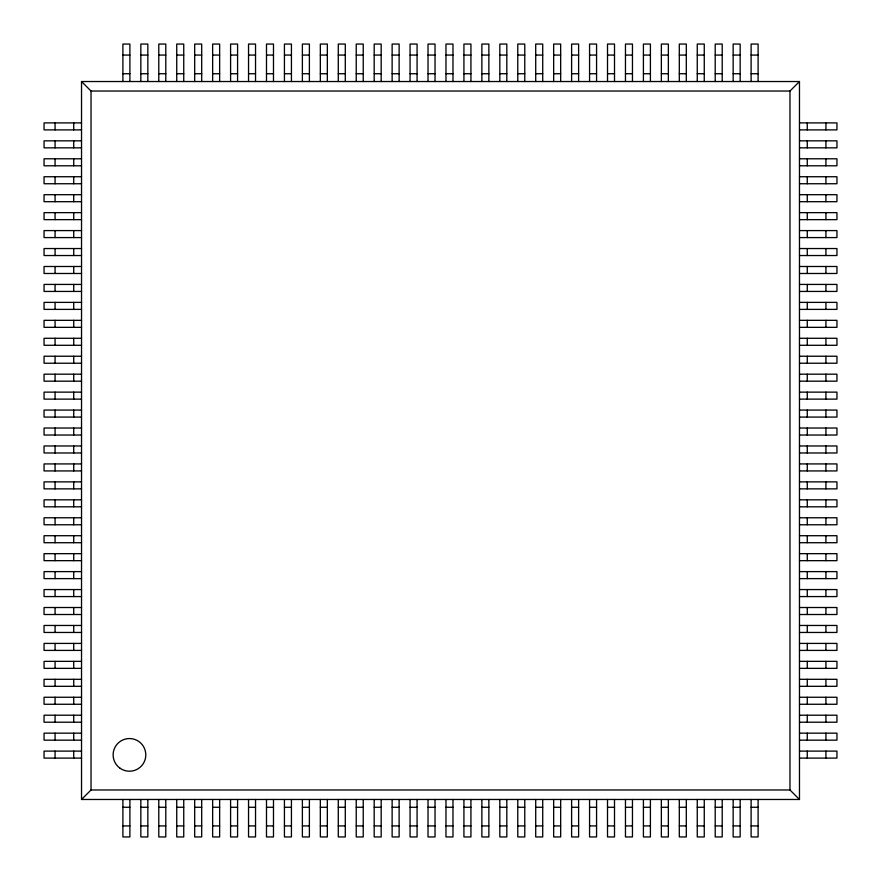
<?xml version="1.0" encoding="UTF-8"?>
<svg xmlns="http://www.w3.org/2000/svg" width="881" height="881" viewBox="0 0 881 881"><rect width="100%" height="100%" fill="white"/><g stroke="black" fill="none" stroke-linecap="round" stroke-linejoin="round"><path stroke-width="1.32" d="M81.526 799.474L91.029 789.971L91.029 91.029L81.526 81.526L799.474 81.526L799.474 799.474L81.526 799.474L81.526 81.526M799.474 799.474L789.971 789.971L789.971 91.029L799.474 81.526M122.9 55.074L129.892 55.074M140.839 55.074L147.843 55.074M158.789 55.074L165.793 55.074M176.74 55.074L183.744 55.074M194.69 55.074L201.694 55.074M212.64 55.074L219.644 55.074M230.591 55.074L237.584 55.074M248.541 55.074L255.534 55.074M266.491 55.074L273.484 55.074M284.431 55.074L291.435 55.074M302.381 55.074L309.385 55.074M320.332 55.074L327.336 55.074M338.282 55.074L345.286 55.074M356.232 55.074L363.225 55.074M374.183 55.074L381.176 55.074M392.133 55.074L399.126 55.074M410.072 55.074L417.076 55.074M428.023 55.074L435.027 55.074M445.973 55.074L452.977 55.074M463.924 55.074L470.928 55.074M481.874 55.074L488.867 55.074M499.824 55.074L506.817 55.074M517.775 55.074L524.768 55.074M535.714 55.074L542.718 55.074M553.664 55.074L560.668 55.074M571.615 55.074L578.619 55.074M589.565 55.074L596.569 55.074M607.516 55.074L614.509 55.074M625.466 55.074L632.459 55.074M643.416 55.074L650.409 55.074M661.356 55.074L668.36 55.074M679.306 55.074L686.31 55.074M697.256 55.074L704.26 55.074M715.207 55.074L722.211 55.074M733.157 55.074L740.161 55.074M751.108 55.074L758.101 55.074M122.9 73.729L129.892 73.729M140.839 73.729L147.843 73.729M158.789 73.729L165.793 73.729M176.74 73.729L183.744 73.729M194.69 73.729L201.694 73.729M212.64 73.729L219.644 73.729M230.591 73.729L237.584 73.729M248.541 73.729L255.534 73.729M266.491 73.729L273.484 73.729M284.431 73.729L291.435 73.729M302.381 73.729L309.385 73.729M320.332 73.729L327.336 73.729M338.282 73.729L345.286 73.729M356.232 73.729L363.225 73.729M374.183 73.729L381.176 73.729M392.133 73.729L399.126 73.729M410.072 73.729L417.076 73.729M428.023 73.729L435.027 73.729M445.973 73.729L452.977 73.729M463.924 73.729L470.928 73.729M481.874 73.729L488.867 73.729M499.824 73.729L506.817 73.729M517.775 73.729L524.768 73.729M535.714 73.729L542.718 73.729M553.664 73.729L560.668 73.729M571.615 73.729L578.619 73.729M589.565 73.729L596.569 73.729M607.516 73.729L614.509 73.729M625.466 73.729L632.459 73.729M643.416 73.729L650.409 73.729M661.356 73.729L668.36 73.729M679.306 73.729L686.31 73.729M697.256 73.729L704.26 73.729M715.207 73.729L722.211 73.729M733.157 73.729L740.161 73.729M751.108 73.729L758.101 73.729M91.029 91.029L789.971 91.029M81.526 122.9L44.05 122.9L44.05 129.892L81.526 129.892M799.474 122.9L836.95 122.9L836.95 129.892L799.474 129.892M81.526 140.839L44.05 140.839L44.05 147.843L81.526 147.843M799.474 140.839L836.95 140.839L836.95 147.843L799.474 147.843M81.526 158.789L44.05 158.789L44.05 165.793L81.526 165.793M799.474 158.789L836.95 158.789L836.95 165.793L799.474 165.793M81.526 176.74L44.05 176.74L44.05 183.744L81.526 183.744M799.474 176.74L836.95 176.74L836.95 183.744L799.474 183.744M81.526 194.69L44.05 194.69L44.05 201.694L81.526 201.694M799.474 194.69L836.95 194.69L836.95 201.694L799.474 201.694M81.526 212.64L44.05 212.64L44.05 219.644L81.526 219.644M799.474 212.64L836.95 212.64L836.95 219.644L799.474 219.644M81.526 230.591L44.05 230.591L44.05 237.584L81.526 237.584M799.474 230.591L836.95 230.591L836.95 237.584L799.474 237.584M81.526 248.541L44.05 248.541L44.05 255.534L81.526 255.534M799.474 248.541L836.95 248.541L836.95 255.534L799.474 255.534M81.526 266.491L44.05 266.491L44.05 273.484L81.526 273.484M799.474 266.491L836.95 266.491L836.95 273.484L799.474 273.484M81.526 284.431L44.05 284.431L44.05 291.435L81.526 291.435M799.474 284.431L836.95 284.431L836.95 291.435L799.474 291.435M81.526 302.381L44.05 302.381L44.05 309.385L81.526 309.385M799.474 302.381L836.95 302.381L836.95 309.385L799.474 309.385M81.526 320.332L44.05 320.332L44.05 327.336L81.526 327.336M799.474 320.332L836.95 320.332L836.95 327.336L799.474 327.336M81.526 338.282L44.05 338.282L44.05 345.286L81.526 345.286M799.474 338.282L836.95 338.282L836.95 345.286L799.474 345.286M81.526 356.232L44.05 356.232L44.05 363.225L81.526 363.225M799.474 356.232L836.95 356.232L836.95 363.225L799.474 363.225M81.526 374.183L44.05 374.183L44.05 381.176L81.526 381.176M799.474 374.183L836.95 374.183L836.95 381.176L799.474 381.176M81.526 392.133L44.05 392.133L44.05 399.126L81.526 399.126M799.474 392.133L836.95 392.133L836.95 399.126L799.474 399.126M81.526 410.072L44.05 410.072L44.05 417.076L81.526 417.076M799.474 410.072L836.95 410.072L836.95 417.076L799.474 417.076M81.526 428.023L44.05 428.023L44.05 435.027L81.526 435.027M799.474 428.023L836.95 428.023L836.95 435.027L799.474 435.027M81.526 445.973L44.05 445.973L44.05 452.977L81.526 452.977M799.474 445.973L836.95 445.973L836.95 452.977L799.474 452.977M81.526 463.924L44.05 463.924L44.05 470.928L81.526 470.928M799.474 463.924L836.95 463.924L836.95 470.928L799.474 470.928M81.526 481.874L44.05 481.874L44.05 488.867L81.526 488.867M799.474 481.874L836.95 481.874L836.95 488.867L799.474 488.867M81.526 499.824L44.05 499.824L44.05 506.817L81.526 506.817M799.474 499.824L836.95 499.824L836.95 506.817L799.474 506.817M81.526 517.775L44.05 517.775L44.05 524.768L81.526 524.768M799.474 517.775L836.95 517.775L836.95 524.768L799.474 524.768M81.526 535.714L44.05 535.714L44.05 542.718L81.526 542.718M799.474 535.714L836.95 535.714L836.95 542.718L799.474 542.718M81.526 553.664L44.05 553.664L44.05 560.668L81.526 560.668M799.474 553.664L836.95 553.664L836.95 560.668L799.474 560.668M81.526 571.615L44.05 571.615L44.05 578.619L81.526 578.619M799.474 571.615L836.95 571.615L836.95 578.619L799.474 578.619M81.526 589.565L44.05 589.565L44.05 596.569L81.526 596.569M799.474 589.565L836.95 589.565L836.95 596.569L799.474 596.569M81.526 607.516L44.05 607.516L44.05 614.509L81.526 614.509M799.474 607.516L836.95 607.516L836.95 614.509L799.474 614.509M81.526 625.466L44.05 625.466L44.05 632.459L81.526 632.459M799.474 625.466L836.95 625.466L836.95 632.459L799.474 632.459M81.526 643.416L44.05 643.416L44.05 650.409L81.526 650.409M799.474 643.416L836.95 643.416L836.95 650.409L799.474 650.409M81.526 661.356L44.05 661.356L44.05 668.36L81.526 668.36M799.474 661.356L836.95 661.356L836.95 668.36L799.474 668.36M81.526 679.306L44.05 679.306L44.05 686.31L81.526 686.31M799.474 679.306L836.95 679.306L836.95 686.31L799.474 686.31M81.526 697.256L44.05 697.256L44.05 704.26L81.526 704.26M799.474 697.256L836.95 697.256L836.95 704.26L799.474 704.26M81.526 715.207L44.05 715.207L44.05 722.211L81.526 722.211M799.474 715.207L836.95 715.207L836.95 722.211L799.474 722.211M81.526 733.157L44.05 733.157L44.05 740.161L81.526 740.161M799.474 733.157L836.95 733.157L836.95 740.161L799.474 740.161M81.526 751.108L44.05 751.108L44.05 758.101L81.526 758.101M799.474 751.108L836.95 751.108L836.95 758.101L799.474 758.101M91.029 789.971L789.971 789.971M122.9 807.271L129.892 807.271M140.839 807.271L147.843 807.271M158.789 807.271L165.793 807.271M176.74 807.271L183.744 807.271M194.69 807.271L201.694 807.271M212.64 807.271L219.644 807.271M230.591 807.271L237.584 807.271M248.541 807.271L255.534 807.271M266.491 807.271L273.484 807.271M284.431 807.271L291.435 807.271M302.381 807.271L309.385 807.271M320.332 807.271L327.336 807.271M338.282 807.271L345.286 807.271M356.232 807.271L363.225 807.271M374.183 807.271L381.176 807.271M392.133 807.271L399.126 807.271M410.072 807.271L417.076 807.271M428.023 807.271L435.027 807.271M445.973 807.271L452.977 807.271M463.924 807.271L470.928 807.271M481.874 807.271L488.867 807.271M499.824 807.271L506.817 807.271M517.775 807.271L524.768 807.271M535.714 807.271L542.718 807.271M553.664 807.271L560.668 807.271M571.615 807.271L578.619 807.271M589.565 807.271L596.569 807.271M607.516 807.271L614.509 807.271M625.466 807.271L632.459 807.271M643.416 807.271L650.409 807.271M661.356 807.271L668.36 807.271M679.306 807.271L686.31 807.271M697.256 807.271L704.26 807.271M715.207 807.271L722.211 807.271M733.157 807.271L740.161 807.271M751.108 807.271L758.101 807.271M122.9 825.926L129.892 825.926M140.839 825.926L147.843 825.926M158.789 825.926L165.793 825.926M176.74 825.926L183.744 825.926M194.69 825.926L201.694 825.926M212.64 825.926L219.644 825.926M230.591 825.926L237.584 825.926M248.541 825.926L255.534 825.926M266.491 825.926L273.484 825.926M284.431 825.926L291.435 825.926M302.381 825.926L309.385 825.926M320.332 825.926L327.336 825.926M338.282 825.926L345.286 825.926M356.232 825.926L363.225 825.926M374.183 825.926L381.176 825.926M392.133 825.926L399.126 825.926M410.072 825.926L417.076 825.926M428.023 825.926L435.027 825.926M445.973 825.926L452.977 825.926M463.924 825.926L470.928 825.926M481.874 825.926L488.867 825.926M499.824 825.926L506.817 825.926M517.775 825.926L524.768 825.926M535.714 825.926L542.718 825.926M553.664 825.926L560.668 825.926M571.615 825.926L578.619 825.926M589.565 825.926L596.569 825.926M607.516 825.926L614.509 825.926M625.466 825.926L632.459 825.926M643.416 825.926L650.409 825.926M661.356 825.926L668.36 825.926M679.306 825.926L686.31 825.926M697.256 825.926L704.26 825.926M715.207 825.926L722.211 825.926M733.157 825.926L740.161 825.926M751.108 825.926L758.101 825.926M825.926 122.9L825.926 129.892M825.926 140.839L825.926 147.843M825.926 158.789L825.926 165.793M825.926 176.74L825.926 183.744M825.926 194.69L825.926 201.694M825.926 212.64L825.926 219.644M825.926 230.591L825.926 237.584M825.926 248.541L825.926 255.534M825.926 266.491L825.926 273.484M825.926 284.431L825.926 291.435M825.926 302.381L825.926 309.385M825.926 320.332L825.926 327.336M825.926 338.282L825.926 345.286M825.926 356.232L825.926 363.225M825.926 374.183L825.926 381.176M825.926 392.133L825.926 399.126M825.926 410.072L825.926 417.076M825.926 428.023L825.926 435.027M825.926 445.973L825.926 452.977M825.926 463.924L825.926 470.928M825.926 481.874L825.926 488.867M825.926 499.824L825.926 506.817M825.926 517.775L825.926 524.768M825.926 535.714L825.926 542.718M825.926 553.664L825.926 560.668M825.926 571.615L825.926 578.619M825.926 589.565L825.926 596.569M825.926 607.516L825.926 614.509M825.926 625.466L825.926 632.459M825.926 643.416L825.926 650.409M825.926 661.356L825.926 668.36M825.926 679.306L825.926 686.31M825.926 697.256L825.926 704.26M825.926 715.207L825.926 722.211M825.926 733.157L825.926 740.161M825.926 751.108L825.926 758.101M807.271 122.9L807.271 129.892M807.271 140.839L807.271 147.843M807.271 158.789L807.271 165.793M807.271 176.74L807.271 183.744M807.271 194.69L807.271 201.694M807.271 212.64L807.271 219.644M807.271 230.591L807.271 237.584M807.271 248.541L807.271 255.534M807.271 266.491L807.271 273.484M807.271 284.431L807.271 291.435M807.271 302.381L807.271 309.385M807.271 320.332L807.271 327.336M807.271 338.282L807.271 345.286M807.271 356.232L807.271 363.225M807.271 374.183L807.271 381.176M807.271 392.133L807.271 399.126M807.271 410.072L807.271 417.076M807.271 428.023L807.271 435.027M807.271 445.973L807.271 452.977M807.271 463.924L807.271 470.928M807.271 481.874L807.271 488.867M807.271 499.824L807.271 506.817M807.271 517.775L807.271 524.768M807.271 535.714L807.271 542.718M807.271 553.664L807.271 560.668M807.271 571.615L807.271 578.619M807.271 589.565L807.271 596.569M807.271 607.516L807.271 614.509M807.271 625.466L807.271 632.459M807.271 643.416L807.271 650.409M807.271 661.356L807.271 668.36M807.271 679.306L807.271 686.31M807.271 697.256L807.271 704.26M807.271 715.207L807.271 722.211M807.271 733.157L807.271 740.161M807.271 751.108L807.271 758.101M758.101 81.526L758.101 44.05L751.108 44.05L751.108 81.526M758.101 799.474L758.101 836.95L751.108 836.95L751.108 799.474M740.161 81.526L740.161 44.05L733.157 44.05L733.157 81.526M740.161 799.474L740.161 836.95L733.157 836.95L733.157 799.474M722.211 81.526L722.211 44.05L715.207 44.05L715.207 81.526M722.211 799.474L722.211 836.95L715.207 836.95L715.207 799.474M704.26 81.526L704.26 44.05L697.256 44.05L697.256 81.526M704.26 799.474L704.26 836.95L697.256 836.95L697.256 799.474M686.31 81.526L686.31 44.05L679.306 44.05L679.306 81.526M686.31 799.474L686.31 836.95L679.306 836.95L679.306 799.474M668.36 81.526L668.36 44.05L661.356 44.05L661.356 81.526M668.36 799.474L668.36 836.95L661.356 836.95L661.356 799.474M650.409 81.526L650.409 44.05L643.416 44.05L643.416 81.526M650.409 799.474L650.409 836.95L643.416 836.95L643.416 799.474M632.459 81.526L632.459 44.05L625.466 44.05L625.466 81.526M632.459 799.474L632.459 836.95L625.466 836.95L625.466 799.474M614.509 81.526L614.509 44.05L607.516 44.05L607.516 81.526M614.509 799.474L614.509 836.95L607.516 836.95L607.516 799.474M596.569 81.526L596.569 44.05L589.565 44.05L589.565 81.526M596.569 799.474L596.569 836.95L589.565 836.95L589.565 799.474M578.619 81.526L578.619 44.05L571.615 44.05L571.615 81.526M578.619 799.474L578.619 836.95L571.615 836.95L571.615 799.474M560.668 81.526L560.668 44.05L553.664 44.05L553.664 81.526M560.668 799.474L560.668 836.95L553.664 836.95L553.664 799.474M542.718 81.526L542.718 44.05L535.714 44.05L535.714 81.526M542.718 799.474L542.718 836.95L535.714 836.95L535.714 799.474M524.768 81.526L524.768 44.05L517.775 44.05L517.775 81.526M524.768 799.474L524.768 836.95L517.775 836.95L517.775 799.474M506.817 81.526L506.817 44.05L499.824 44.05L499.824 81.526M506.817 799.474L506.817 836.95L499.824 836.95L499.824 799.474M488.867 81.526L488.867 44.05L481.874 44.05L481.874 81.526M488.867 799.474L488.867 836.95L481.874 836.95L481.874 799.474M470.928 81.526L470.928 44.05L463.924 44.05L463.924 81.526M470.928 799.474L470.928 836.95L463.924 836.95L463.924 799.474M452.977 81.526L452.977 44.05L445.973 44.05L445.973 81.526M452.977 799.474L452.977 836.95L445.973 836.95L445.973 799.474M435.027 81.526L435.027 44.05L428.023 44.05L428.023 81.526M435.027 799.474L435.027 836.95L428.023 836.95L428.023 799.474M417.076 81.526L417.076 44.05L410.072 44.05L410.072 81.526M417.076 799.474L417.076 836.95L410.072 836.95L410.072 799.474M399.126 81.526L399.126 44.05L392.133 44.05L392.133 81.526M399.126 799.474L399.126 836.95L392.133 836.95L392.133 799.474M381.176 81.526L381.176 44.05L374.183 44.05L374.183 81.526M381.176 799.474L381.176 836.95L374.183 836.95L374.183 799.474M363.225 81.526L363.225 44.05L356.232 44.05L356.232 81.526M363.225 799.474L363.225 836.95L356.232 836.95L356.232 799.474M345.286 81.526L345.286 44.05L338.282 44.05L338.282 81.526M345.286 799.474L345.286 836.95L338.282 836.95L338.282 799.474M327.336 81.526L327.336 44.05L320.332 44.05L320.332 81.526M327.336 799.474L327.336 836.95L320.332 836.95L320.332 799.474M309.385 81.526L309.385 44.05L302.381 44.05L302.381 81.526M309.385 799.474L309.385 836.95L302.381 836.95L302.381 799.474M291.435 81.526L291.435 44.05L284.431 44.05L284.431 81.526M291.435 799.474L291.435 836.95L284.431 836.95L284.431 799.474M273.484 81.526L273.484 44.05L266.491 44.05L266.491 81.526M273.484 799.474L273.484 836.95L266.491 836.95L266.491 799.474M255.534 81.526L255.534 44.05L248.541 44.05L248.541 81.526M255.534 799.474L255.534 836.95L248.541 836.95L248.541 799.474M237.584 81.526L237.584 44.05L230.591 44.05L230.591 81.526M237.584 799.474L237.584 836.95L230.591 836.95L230.591 799.474M219.644 81.526L219.644 44.05L212.64 44.05L212.64 81.526M219.644 799.474L219.644 836.95L212.64 836.95L212.64 799.474M201.694 81.526L201.694 44.05L194.69 44.05L194.69 81.526M201.694 799.474L201.694 836.95L194.69 836.95L194.69 799.474M183.744 81.526L183.744 44.05L176.74 44.05L176.74 81.526M183.744 799.474L183.744 836.95L176.74 836.95L176.74 799.474M165.793 81.526L165.793 44.05L158.789 44.05L158.789 81.526M165.793 799.474L165.793 836.95L158.789 836.95L158.789 799.474M147.843 81.526L147.843 44.05L140.839 44.05L140.839 81.526M147.843 799.474L147.843 836.95L140.839 836.95L140.839 799.474M129.892 81.526L129.892 44.05L122.9 44.05L122.9 81.526M129.892 799.474L129.892 836.95L122.9 836.95L122.9 799.474M73.729 122.9L73.729 129.892M73.729 140.839L73.729 147.843M73.729 158.789L73.729 165.793M73.729 176.74L73.729 183.744M73.729 194.69L73.729 201.694M73.729 212.64L73.729 219.644M73.729 230.591L73.729 237.584M73.729 248.541L73.729 255.534M73.729 266.491L73.729 273.484M73.729 284.431L73.729 291.435M73.729 302.381L73.729 309.385M73.729 320.332L73.729 327.336M73.729 338.282L73.729 345.286M73.729 356.232L73.729 363.225M73.729 374.183L73.729 381.176M73.729 392.133L73.729 399.126M73.729 410.072L73.729 417.076M73.729 428.023L73.729 435.027M73.729 445.973L73.729 452.977M73.729 463.924L73.729 470.928M73.729 481.874L73.729 488.867M73.729 499.824L73.729 506.817M73.729 517.775L73.729 524.768M73.729 535.714L73.729 542.718M73.729 553.664L73.729 560.668M73.729 571.615L73.729 578.619M73.729 589.565L73.729 596.569M73.729 607.516L73.729 614.509M73.729 625.466L73.729 632.459M73.729 643.416L73.729 650.409M73.729 661.356L73.729 668.36M73.729 679.306L73.729 686.31M73.729 697.256L73.729 704.26M73.729 715.207L73.729 722.211M73.729 733.157L73.729 740.161M73.729 751.108L73.729 758.101M55.074 122.9L55.074 129.892M55.074 140.839L55.074 147.843M55.074 158.789L55.074 165.793M55.074 176.74L55.074 183.744M55.074 194.69L55.074 201.694M55.074 212.64L55.074 219.644M55.074 230.591L55.074 237.584M55.074 248.541L55.074 255.534M55.074 266.491L55.074 273.484M55.074 284.431L55.074 291.435M55.074 302.381L55.074 309.385M55.074 320.332L55.074 327.336M55.074 338.282L55.074 345.286M55.074 356.232L55.074 363.225M55.074 374.183L55.074 381.176M55.074 392.133L55.074 399.126M55.074 410.072L55.074 417.076M55.074 428.023L55.074 435.027M55.074 445.973L55.074 452.977M55.074 463.924L55.074 470.928M55.074 481.874L55.074 488.867M55.074 499.824L55.074 506.817M55.074 517.775L55.074 524.768M55.074 535.714L55.074 542.718M55.074 553.664L55.074 560.668M55.074 571.615L55.074 578.619M55.074 589.565L55.074 596.569M55.074 607.516L55.074 614.509M55.074 625.466L55.074 632.459M55.074 643.416L55.074 650.409M55.074 661.356L55.074 668.36M55.074 679.306L55.074 686.31M55.074 697.256L55.074 704.26M55.074 715.207L55.074 722.211M55.074 733.157L55.074 740.161M55.074 751.108L55.074 758.101M120.157 768.309A16.332 16.332 0 0 0 145.739 756.239A16.332 16.332 0 0 0 122.492 740.117A16.332 16.332 0 0 0 120.157 768.309"/></g></svg>
